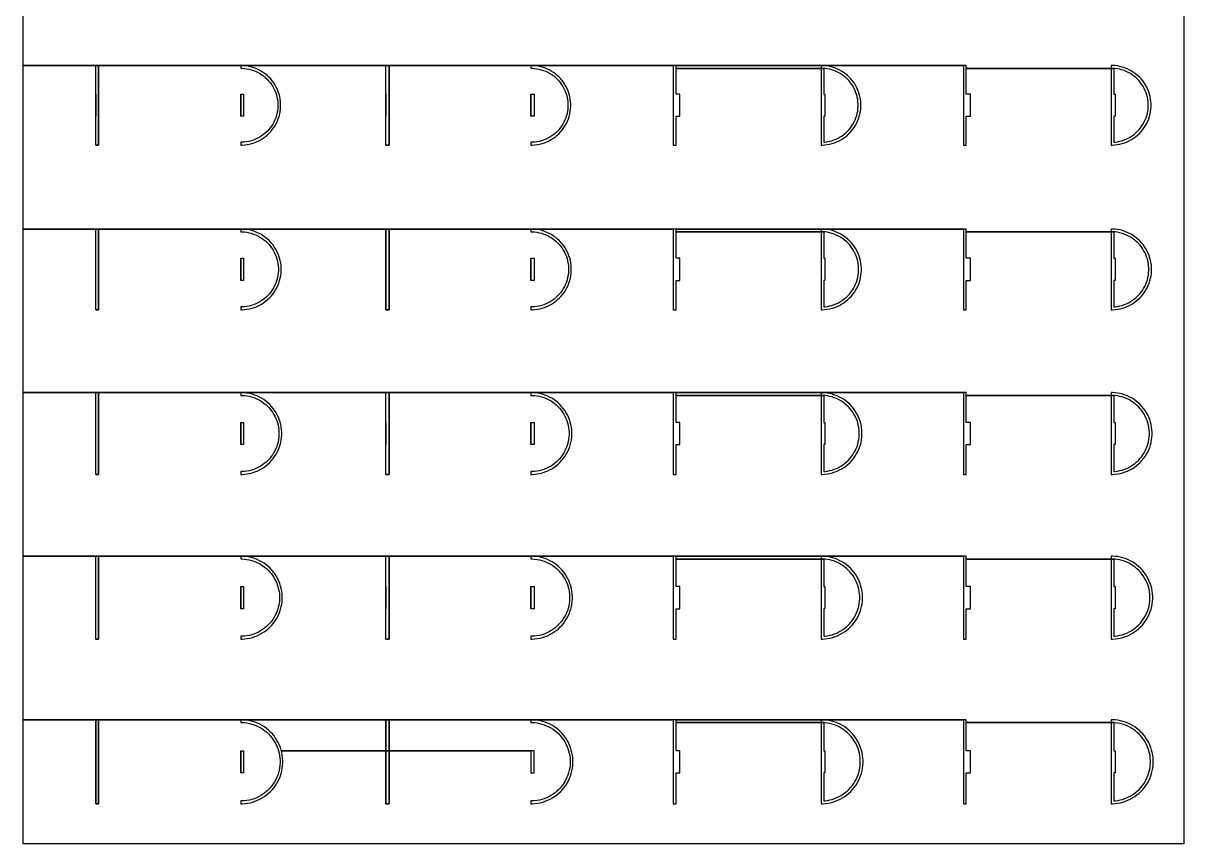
# Model space of a CAD drawing. Extents: x 0 to 210, y 0 to 297.
# Drawn here: x 0 to 210, y 0 to 148.5 of the extents above; entities that cross this region are included whole.
import ezdxf

# ---------------------------------------------------------------- set-up
doc = ezdxf.new("R2010")
doc.units = 0
doc.layers.add('L0D0_0', color=1, linetype='CONTINUOUS')

msp = doc.modelspace()

# ---------------------------------------------------------------- linework, layer by layer
at = {"layer": 'L0D0_0'}
for points in [[(210, 297), (210, 0), (0, 0), (0, 22.45), (39.375, 22.45), (39.375, 21.95), (39.598, 21.95), (40.043, 21.922), (40.486, 21.866), (40.925, 21.782), (41.357, 21.671), (41.781, 21.534), (42.196, 21.369), (42.6, 21.179), (42.991, 20.964), (43.368, 20.725), (43.729, 20.463), (44.073, 20.178), (44.398, 19.873), (44.703, 19.548), (44.988, 19.204), (45.25, 18.843), (45.489, 18.466), (45.704, 18.075), (45.894, 17.671), (46.059, 17.256), (46.196, 16.832), (46.307, 16.4), (46.391, 15.961), (46.447, 15.518), (46.475, 15.073), (46.475, 14.627), (46.447, 14.182), (46.391, 13.739), (46.307, 13.3), (46.196, 12.868), (46.059, 12.444), (45.894, 12.029), (45.704, 11.625), (45.489, 11.234), (45.25, 10.857), (44.988, 10.496), (44.703, 10.152), (44.398, 9.827), (44.073, 9.522), (43.729, 9.237), (43.368, 8.975), (42.991, 8.736), (42.6, 8.521), (42.196, 8.331), (41.781, 8.166), (41.357, 8.029), (40.925, 7.918), (40.486, 7.834), (40.043, 7.778), (39.598, 7.75), (39.375, 7.75), (39.375, 7.25), (39.614, 7.25), (40.091, 7.28), (40.564, 7.34), (41.034, 7.429), (41.496, 7.548), (41.951, 7.696), (42.395, 7.872), (42.827, 8.075), (43.246, 8.305), (43.649, 8.561), (44.035, 8.842), (44.403, 9.146), (44.752, 9.473), (45.079, 9.822), (45.383, 10.19), (45.664, 10.576), (45.92, 10.979), (46.15, 11.398), (46.353, 11.83), (46.529, 12.274), (46.677, 12.729), (46.796, 13.191), (46.885, 13.661), (46.945, 14.134), (46.975, 14.611), (46.975, 15.089), (46.945, 15.566), (46.885, 16.039), (46.796, 16.509), (46.708, 16.85), (91.875, 16.85), (91.875, 12.85), (92.475, 12.85), (92.475, 16.85), (46.708, 16.85), (46.677, 16.971), (46.529, 17.426), (46.353, 17.87), (46.15, 18.302), (45.92, 18.721), (45.664, 19.124), (45.383, 19.51), (45.079, 19.878), (44.752, 20.227), (44.403, 20.554), (44.035, 20.858), (43.649, 21.139), (43.246, 21.395), (42.827, 21.625), (42.395, 21.828), (41.951, 22.004), (41.496, 22.152), (41.034, 22.271), (40.564, 22.36), (40.091, 22.42), (39.614, 22.45), (91.875, 22.45), (91.875, 21.95), (92.098, 21.95), (92.543, 21.922), (92.986, 21.866), (93.425, 21.782), (93.857, 21.671), (94.281, 21.534), (94.696, 21.369), (95.1, 21.179), (95.491, 20.964), (95.868, 20.725), (96.229, 20.463), (96.573, 20.178), (96.898, 19.873), (97.203, 19.548), (97.488, 19.204), (97.75, 18.843), (97.989, 18.466), (98.204, 18.075), (98.394, 17.671), (98.559, 17.256), (98.696, 16.832), (98.807, 16.4), (98.891, 15.961), (98.947, 15.518), (98.975, 15.073), (98.975, 14.627), (98.947, 14.182), (98.891, 13.739), (98.807, 13.3), (98.696, 12.868), (98.559, 12.444), (98.394, 12.029), (98.204, 11.625), (97.989, 11.234), (97.75, 10.857), (97.488, 10.496), (97.203, 10.152), (96.898, 9.827), (96.573, 9.522), (96.229, 9.237), (95.868, 8.975), (95.491, 8.736), (95.1, 8.521), (94.696, 8.331), (94.281, 8.166), (93.857, 8.029), (93.425, 7.918), (92.986, 7.834), (92.543, 7.778), (92.098, 7.75), (91.875, 7.75), (91.875, 7.25), (92.114, 7.25), (92.591, 7.28), (93.064, 7.34), (93.534, 7.429), (93.996, 7.548), (94.451, 7.696), (94.895, 7.872), (95.327, 8.075), (95.746, 8.305), (96.149, 8.561), (96.535, 8.842), (96.903, 9.146), (97.252, 9.473), (97.579, 9.822), (97.883, 10.19), (98.164, 10.576), (98.42, 10.979), (98.65, 11.398), (98.853, 11.83), (99.029, 12.274), (99.177, 12.729), (99.296, 13.191), (99.385, 13.661), (99.445, 14.134), (99.475, 14.611), (99.475, 15.089), (99.445, 15.566), (99.385, 16.039), (99.296, 16.509), (99.177, 16.971), (99.029, 17.426), (98.853, 17.87), (98.65, 18.302), (98.42, 18.721), (98.164, 19.124), (97.883, 19.51), (97.579, 19.878), (97.252, 20.227), (96.903, 20.554), (96.535, 20.858), (96.149, 21.139), (95.746, 21.395), (95.327, 21.625), (94.895, 21.828), (94.451, 22.004), (93.996, 22.152), (93.534, 22.271), (93.064, 22.36), (92.591, 22.42), (92.114, 22.45), (117.62, 22.45), (117.62, 7.25), (118.12, 7.25), (118.12, 12.85), (118.82, 12.85), (118.82, 16.85), (118.12, 16.85), (118.12, 21.932), (144.87, 21.932), (144.87, 16.85), (145.07, 16.85), (145.07, 12.85), (144.87, 12.85), (144.87, 7.768), (145.091, 7.783), (145.532, 7.842), (145.967, 7.928), (146.396, 8.042), (146.818, 8.182), (147.23, 8.348), (147.63, 8.539), (148.018, 8.755), (148.392, 8.995), (148.75, 9.257), (149.09, 9.542), (149.413, 9.847), (149.716, 10.172), (149.997, 10.515), (150.257, 10.875), (150.494, 11.251), (150.707, 11.64), (150.895, 12.042), (151.058, 12.456), (151.194, 12.878), (151.304, 13.308), (151.387, 13.744), (151.442, 14.185), (151.47, 14.628), (151.47, 15.072), (151.442, 15.515), (151.387, 15.956), (151.304, 16.392), (151.194, 16.822), (151.058, 17.244), (150.895, 17.658), (150.707, 18.06), (150.494, 18.449), (150.257, 18.825), (149.997, 19.185), (149.716, 19.528), (149.413, 19.853), (149.09, 20.158), (148.75, 20.443), (148.392, 20.705), (148.018, 20.945), (147.63, 21.161), (147.23, 21.352), (146.818, 21.518), (146.396, 21.658), (145.967, 21.772), (145.532, 21.858), (145.091, 21.917), (144.87, 21.932), (118.12, 21.932), (118.12, 22.45), (170.12, 22.45), (170.12, 7.25), (170.62, 7.25), (170.62, 12.85), (171.42, 12.85), (171.42, 16.85), (170.62, 16.85), (170.62, 21.932), (197.37, 21.932), (197.37, 16.85), (197.57, 16.85), (197.57, 12.85), (197.37, 12.85), (197.37, 7.768), (197.591, 7.783), (198.032, 7.842), (198.467, 7.928), (198.896, 8.042), (199.318, 8.182), (199.73, 8.348), (200.13, 8.539), (200.518, 8.755), (200.892, 8.995), (201.25, 9.257), (201.59, 9.542), (201.913, 9.847), (202.216, 10.172), (202.497, 10.515), (202.757, 10.875), (202.994, 11.251), (203.207, 11.64), (203.395, 12.042), (203.558, 12.456), (203.694, 12.878), (203.804, 13.308), (203.887, 13.744), (203.942, 14.185), (203.97, 14.628), (203.97, 15.072), (203.942, 15.515), (203.887, 15.956), (203.804, 16.392), (203.694, 16.822), (203.558, 17.244), (203.395, 17.658), (203.207, 18.06), (202.994, 18.449), (202.757, 18.825), (202.497, 19.185), (202.216, 19.528), (201.913, 19.853), (201.59, 20.158), (201.25, 20.443), (200.892, 20.705), (200.518, 20.945), (200.13, 21.161), (199.73, 21.352), (199.318, 21.518), (198.896, 21.658), (198.467, 21.772), (198.032, 21.858), (197.591, 21.917), (197.37, 21.932), (170.62, 21.932), (170.62, 22.45), (0, 22.45), (0, 52.05), (39.375, 52.05), (39.375, 51.55), (39.595, 51.55), (40.034, 51.522), (40.471, 51.467), (40.903, 51.385), (41.329, 51.275), (41.747, 51.139), (42.156, 50.977), (42.555, 50.79), (42.94, 50.578), (43.312, 50.342), (43.667, 50.084), (44.006, 49.803), (44.327, 49.502), (44.628, 49.181), (44.909, 48.842), (45.167, 48.487), (45.403, 48.115), (45.615, 47.73), (45.802, 47.331), (45.964, 46.922), (46.1, 46.504), (46.21, 46.078), (46.292, 45.646), (46.347, 45.209), (46.375, 44.77), (46.375, 44.33), (46.347, 43.891), (46.292, 43.454), (46.21, 43.022), (46.1, 42.596), (45.964, 42.178), (45.802, 41.769), (45.615, 41.37), (45.403, 40.985), (45.167, 40.613), (44.909, 40.258), (44.628, 39.919), (44.327, 39.598), (44.006, 39.297), (43.667, 39.016), (43.312, 38.758), (42.94, 38.522), (42.555, 38.31), (42.156, 38.123), (41.747, 37.961), (41.329, 37.825), (40.903, 37.715), (40.471, 37.633), (40.034, 37.578), (39.595, 37.55), (39.375, 37.55), (39.375, 37.05), (39.611, 37.05), (40.081, 37.08), (40.549, 37.139), (41.012, 37.227), (41.468, 37.344), (41.917, 37.49), (42.355, 37.663), (42.782, 37.864), (43.195, 38.091), (43.593, 38.344), (43.974, 38.621), (44.337, 38.921), (44.681, 39.244), (45.004, 39.588), (45.304, 39.951), (45.581, 40.332), (45.834, 40.73), (46.061, 41.143), (46.262, 41.57), (46.435, 42.008), (46.581, 42.457), (46.698, 42.913), (46.786, 43.376), (46.845, 43.844), (46.875, 44.314), (46.875, 44.786), (46.845, 45.256), (46.786, 45.724), (46.698, 46.187), (46.581, 46.643), (46.435, 47.092), (46.262, 47.53), (46.061, 47.957), (45.834, 48.37), (45.581, 48.768), (45.304, 49.149), (45.004, 49.512), (44.681, 49.856), (44.337, 50.179), (43.974, 50.479), (43.593, 50.756), (43.195, 51.009), (42.782, 51.236), (42.355, 51.437), (41.917, 51.61), (41.468, 51.756), (41.012, 51.873), (40.549, 51.961), (40.081, 52.02), (39.611, 52.05), (91.875, 52.05), (91.875, 51.55), (92.095, 51.55), (92.534, 51.522), (92.971, 51.467), (93.403, 51.385), (93.829, 51.275), (94.247, 51.139), (94.656, 50.977), (95.055, 50.79), (95.44, 50.578), (95.812, 50.342), (96.167, 50.084), (96.506, 49.803), (96.827, 49.502), (97.128, 49.181), (97.409, 48.842), (97.667, 48.487), (97.903, 48.115), (98.115, 47.73), (98.302, 47.331), (98.464, 46.922), (98.6, 46.504), (98.71, 46.078), (98.792, 45.646), (98.847, 45.209), (98.875, 44.77), (98.875, 44.33), (98.847, 43.891), (98.792, 43.454), (98.71, 43.022), (98.6, 42.596), (98.464, 42.178), (98.302, 41.769), (98.115, 41.37), (97.903, 40.985), (97.667, 40.613), (97.409, 40.258), (97.128, 39.919), (96.827, 39.598), (96.506, 39.297), (96.167, 39.016), (95.812, 38.758), (95.44, 38.522), (95.055, 38.31), (94.656, 38.123), (94.247, 37.961), (93.829, 37.825), (93.403, 37.715), (92.971, 37.633), (92.534, 37.578), (92.095, 37.55), (91.875, 37.55), (91.875, 37.05), (92.111, 37.05), (92.581, 37.08), (93.049, 37.139), (93.512, 37.227), (93.968, 37.344), (94.417, 37.49), (94.855, 37.663), (95.282, 37.864), (95.695, 38.091), (96.093, 38.344), (96.474, 38.621), (96.837, 38.921), (97.181, 39.244), (97.504, 39.588), (97.804, 39.951), (98.081, 40.332), (98.334, 40.73), (98.561, 41.143), (98.762, 41.57), (98.935, 42.008), (99.081, 42.457), (99.198, 42.913), (99.286, 43.376), (99.345, 43.844), (99.375, 44.314), (99.375, 44.786), (99.345, 45.256), (99.286, 45.724), (99.198, 46.187), (99.081, 46.643), (98.935, 47.092), (98.762, 47.53), (98.561, 47.957), (98.334, 48.37), (98.081, 48.768), (97.804, 49.149), (97.504, 49.512), (97.181, 49.856), (96.837, 50.179), (96.474, 50.479), (96.093, 50.756), (95.695, 51.009), (95.282, 51.236), (94.855, 51.437), (94.417, 51.61), (93.968, 51.756), (93.512, 51.873), (93.049, 51.961), (92.581, 52.02), (92.111, 52.05), (117.62, 52.05), (117.62, 37.05), (118.12, 37.05), (118.12, 42.55), (118.82, 42.55), (118.82, 46.55), (118.12, 46.55), (118.12, 51.532), (144.87, 51.532), (144.87, 46.55), (145.07, 46.55), (145.07, 42.55), (144.87, 42.55), (144.87, 37.568), (145.088, 37.584), (145.522, 37.642), (145.951, 37.727), (146.374, 37.839), (146.789, 37.977), (147.194, 38.141), (147.589, 38.33), (147.971, 38.543), (148.339, 38.78), (148.691, 39.039), (149.027, 39.319), (149.344, 39.62), (149.643, 39.94), (149.92, 40.279), (150.176, 40.633), (150.409, 41.003), (150.619, 41.387), (150.804, 41.784), (150.964, 42.191), (151.098, 42.607), (151.207, 43.031), (151.288, 43.461), (151.343, 43.895), (151.37, 44.331), (151.37, 44.769), (151.343, 45.205), (151.288, 45.639), (151.207, 46.069), (151.098, 46.493), (150.964, 46.909), (150.804, 47.316), (150.619, 47.713), (150.409, 48.097), (150.176, 48.467), (149.92, 48.821), (149.643, 49.16), (149.344, 49.48), (149.027, 49.781), (148.691, 50.061), (148.339, 50.32), (147.971, 50.557), (147.589, 50.77), (147.194, 50.959), (146.789, 51.123), (146.374, 51.261), (145.951, 51.373), (145.522, 51.458), (145.088, 51.516), (144.87, 51.532), (118.12, 51.532), (118.12, 52.05), (170.12, 52.05), (170.12, 37.05), (170.62, 37.05), (170.62, 42.55), (171.42, 42.55), (171.42, 46.55), (170.62, 46.55), (170.62, 51.532), (197.37, 51.532), (197.37, 46.55), (197.57, 46.55), (197.57, 42.55), (197.37, 42.55), (197.37, 37.568), (197.588, 37.584), (198.022, 37.642), (198.451, 37.727), (198.874, 37.839), (199.289, 37.977), (199.694, 38.141), (200.089, 38.33), (200.471, 38.543), (200.839, 38.78), (201.191, 39.039), (201.527, 39.319), (201.844, 39.62), (202.143, 39.94), (202.42, 40.279), (202.676, 40.633), (202.909, 41.003), (203.119, 41.387), (203.304, 41.784), (203.464, 42.191), (203.598, 42.607), (203.707, 43.031), (203.788, 43.461), (203.843, 43.895), (203.87, 44.331), (203.87, 44.769), (203.843, 45.205), (203.788, 45.639), (203.707, 46.069), (203.598, 46.493), (203.464, 46.909), (203.304, 47.316), (203.119, 47.713), (202.909, 48.097), (202.676, 48.467), (202.42, 48.821), (202.143, 49.16), (201.844, 49.48), (201.527, 49.781), (201.191, 50.061), (200.839, 50.32), (200.471, 50.557), (200.089, 50.77), (199.694, 50.959), (199.289, 51.123), (198.874, 51.261), (198.451, 51.373), (198.022, 51.458), (197.588, 51.516), (197.37, 51.532), (170.62, 51.532), (170.62, 52.05), (0, 52.05), (0, 81.65), (39.375, 81.65), (39.375, 81.15), (39.592, 81.15), (40.025, 81.123), (40.455, 81.068), (40.881, 80.987), (41.301, 80.879), (41.713, 80.745), (42.117, 80.586), (42.509, 80.401), (42.889, 80.192), (43.255, 79.96), (43.606, 79.705), (43.94, 79.428), (44.256, 79.131), (44.553, 78.815), (44.83, 78.481), (45.085, 78.13), (45.317, 77.764), (45.526, 77.384), (45.711, 76.992), (45.87, 76.588), (46.004, 76.176), (46.112, 75.756), (46.193, 75.33), (46.248, 74.9), (46.275, 74.467), (46.275, 74.033), (46.248, 73.6), (46.193, 73.17), (46.112, 72.744), (46.004, 72.324), (45.87, 71.912), (45.711, 71.508), (45.526, 71.116), (45.317, 70.736), (45.085, 70.37), (44.83, 70.019), (44.553, 69.685), (44.256, 69.369), (43.94, 69.072), (43.606, 68.795), (43.255, 68.54), (42.889, 68.308), (42.509, 68.099), (42.117, 67.914), (41.713, 67.755), (41.301, 67.621), (40.881, 67.513), (40.455, 67.432), (40.025, 67.377), (39.592, 67.35), (39.375, 67.35), (39.375, 66.85), (39.608, 66.85), (40.072, 66.879), (40.533, 66.937), (40.99, 67.025), (41.441, 67.14), (41.883, 67.284), (42.315, 67.455), (42.736, 67.653), (43.144, 67.877), (43.536, 68.127), (43.913, 68.4), (44.271, 68.696), (44.61, 69.015), (44.929, 69.354), (45.225, 69.712), (45.498, 70.089), (45.748, 70.481), (45.972, 70.889), (46.17, 71.31), (46.341, 71.742), (46.485, 72.184), (46.6, 72.635), (46.688, 73.092), (46.746, 73.553), (46.775, 74.017), (46.775, 74.483), (46.746, 74.947), (46.688, 75.408), (46.6, 75.865), (46.485, 76.316), (46.341, 76.758), (46.17, 77.19), (45.972, 77.611), (45.748, 78.019), (45.498, 78.411), (45.225, 78.788), (44.929, 79.146), (44.61, 79.485), (44.271, 79.804), (43.913, 80.1), (43.536, 80.373), (43.144, 80.623), (42.736, 80.847), (42.315, 81.045), (41.883, 81.216), (41.441, 81.36), (40.99, 81.475), (40.533, 81.563), (40.072, 81.621), (39.608, 81.65), (91.875, 81.65), (91.875, 81.15), (92.092, 81.15), (92.525, 81.123), (92.955, 81.068), (93.381, 80.987), (93.801, 80.879), (94.213, 80.745), (94.617, 80.586), (95.009, 80.401), (95.389, 80.192), (95.755, 79.96), (96.106, 79.705), (96.44, 79.428), (96.756, 79.131), (97.053, 78.815), (97.33, 78.481), (97.585, 78.13), (97.817, 77.764), (98.026, 77.384), (98.211, 76.992), (98.37, 76.588), (98.504, 76.176), (98.612, 75.756), (98.693, 75.33), (98.748, 74.9), (98.775, 74.467), (98.775, 74.033), (98.748, 73.6), (98.693, 73.17), (98.612, 72.744), (98.504, 72.324), (98.37, 71.912), (98.211, 71.508), (98.026, 71.116), (97.817, 70.736), (97.585, 70.37), (97.33, 70.019), (97.053, 69.685), (96.756, 69.369), (96.44, 69.072), (96.106, 68.795), (95.755, 68.54), (95.389, 68.308), (95.009, 68.099), (94.617, 67.914), (94.213, 67.755), (93.801, 67.621), (93.381, 67.513), (92.955, 67.432), (92.525, 67.377), (92.092, 67.35), (91.875, 67.35), (91.875, 66.85), (92.108, 66.85), (92.572, 66.879), (93.033, 66.937), (93.49, 67.025), (93.941, 67.14), (94.383, 67.284), (94.815, 67.455), (95.236, 67.653), (95.644, 67.877), (96.036, 68.127), (96.413, 68.4), (96.771, 68.696), (97.11, 69.015), (97.429, 69.354), (97.725, 69.712), (97.998, 70.089), (98.248, 70.481), (98.472, 70.889), (98.67, 71.31), (98.841, 71.742), (98.985, 72.184), (99.1, 72.635), (99.188, 73.092), (99.246, 73.553), (99.275, 74.017), (99.275, 74.483), (99.246, 74.947), (99.188, 75.408), (99.1, 75.865), (98.985, 76.316), (98.841, 76.758), (98.67, 77.19), (98.472, 77.611), (98.248, 78.019), (97.998, 78.411), (97.725, 78.788), (97.429, 79.146), (97.11, 79.485), (96.771, 79.804), (96.413, 80.1), (96.036, 80.373), (95.644, 80.623), (95.236, 80.847), (94.815, 81.045), (94.383, 81.216), (93.941, 81.36), (93.49, 81.475), (93.033, 81.563), (92.572, 81.621), (92.108, 81.65), (117.62, 81.65), (117.62, 66.85), (118.12, 66.85), (118.12, 72.25), (118.82, 72.25), (118.82, 76.25), (118.12, 76.25), (118.12, 81.132), (144.87, 81.132), (144.87, 76.25), (145.07, 76.25), (145.07, 72.25), (144.87, 72.25), (144.87, 67.368), (145.085, 67.384), (145.512, 67.442), (145.934, 67.526), (146.351, 67.637), (146.76, 67.773), (147.159, 67.935), (147.547, 68.121), (147.924, 68.332), (148.286, 68.565), (148.633, 68.82), (148.963, 69.097), (149.276, 69.393), (149.569, 69.709), (149.843, 70.042), (150.094, 70.392), (150.324, 70.756), (150.53, 71.135), (150.713, 71.525), (150.87, 71.926), (151.003, 72.336), (151.109, 72.754), (151.189, 73.177), (151.243, 73.605), (151.27, 74.035), (151.27, 74.465), (151.243, 74.895), (151.189, 75.323), (151.109, 75.746), (151.003, 76.164), (150.87, 76.574), (150.713, 76.975), (150.53, 77.365), (150.324, 77.744), (150.094, 78.108), (149.843, 78.458), (149.569, 78.791), (149.276, 79.107), (148.963, 79.403), (148.633, 79.68), (148.286, 79.935), (147.924, 80.168), (147.547, 80.379), (147.159, 80.565), (146.76, 80.727), (146.351, 80.863), (145.934, 80.974), (145.512, 81.058), (145.085, 81.116), (144.87, 81.132), (118.12, 81.132), (118.12, 81.65), (170.12, 81.65), (170.12, 66.85), (170.62, 66.85), (170.62, 72.25), (171.42, 72.25), (171.42, 76.25), (170.62, 76.25), (170.62, 81.132), (197.37, 81.132), (197.37, 76.25), (197.57, 76.25), (197.57, 72.25), (197.37, 72.25), (197.37, 67.368), (197.585, 67.384), (198.012, 67.442), (198.434, 67.526), (198.851, 67.637), (199.26, 67.773), (199.659, 67.935), (200.047, 68.121), (200.424, 68.332), (200.786, 68.565), (201.133, 68.82), (201.463, 69.097), (201.776, 69.393), (202.069, 69.709), (202.343, 70.042), (202.594, 70.392), (202.824, 70.756), (203.03, 71.135), (203.213, 71.525), (203.37, 71.926), (203.503, 72.336), (203.609, 72.754), (203.689, 73.177), (203.743, 73.605), (203.77, 74.035), (203.77, 74.465), (203.743, 74.895), (203.689, 75.323), (203.609, 75.746), (203.503, 76.164), (203.37, 76.574), (203.213, 76.975), (203.03, 77.365), (202.824, 77.744), (202.594, 78.108), (202.343, 78.458), (202.069, 78.791), (201.776, 79.107), (201.463, 79.403), (201.133, 79.68), (200.786, 79.935), (200.424, 80.168), (200.047, 80.379), (199.659, 80.565), (199.26, 80.727), (198.851, 80.863), (198.434, 80.974), (198.012, 81.058), (197.585, 81.116), (197.37, 81.132), (170.62, 81.132), (170.62, 81.65), (0, 81.65), (0, 111.25), (39.375, 111.25), (39.375, 110.75), (39.589, 110.75), (40.015, 110.723), (40.439, 110.67), (40.859, 110.59), (41.273, 110.483), (41.68, 110.351), (42.077, 110.194), (42.464, 110.012), (42.838, 109.806), (43.199, 109.577), (43.545, 109.326), (43.874, 109.053), (44.186, 108.761), (44.478, 108.449), (44.751, 108.12), (45.002, 107.774), (45.231, 107.413), (45.437, 107.039), (45.619, 106.652), (45.776, 106.255), (45.908, 105.848), (46.015, 105.434), (46.095, 105.014), (46.148, 104.59), (46.175, 104.164), (46.175, 103.736), (46.148, 103.31), (46.095, 102.886), (46.015, 102.466), (45.908, 102.052), (45.776, 101.645), (45.619, 101.248), (45.437, 100.861), (45.231, 100.487), (45.002, 100.126), (44.751, 99.78), (44.478, 99.451), (44.186, 99.139), (43.874, 98.847), (43.545, 98.574), (43.199, 98.323), (42.838, 98.094), (42.464, 97.888), (42.077, 97.706), (41.68, 97.549), (41.273, 97.417), (40.859, 97.31), (40.439, 97.23), (40.015, 97.177), (39.589, 97.15), (39.375, 97.15), (39.375, 96.65), (39.604, 96.65), (40.062, 96.679), (40.518, 96.736), (40.968, 96.822), (41.413, 96.936), (41.849, 97.078), (42.276, 97.247), (42.691, 97.442), (43.093, 97.663), (43.48, 97.909), (43.851, 98.179), (44.205, 98.471), (44.539, 98.786), (44.854, 99.12), (45.146, 99.474), (45.416, 99.845), (45.662, 100.232), (45.883, 100.634), (46.078, 101.049), (46.247, 101.476), (46.389, 101.912), (46.503, 102.357), (46.589, 102.807), (46.646, 103.263), (46.675, 103.721), (46.675, 104.179), (46.646, 104.637), (46.589, 105.093), (46.503, 105.543), (46.389, 105.988), (46.247, 106.424), (46.078, 106.851), (45.883, 107.266), (45.662, 107.668), (45.416, 108.055), (45.146, 108.426), (44.854, 108.78), (44.539, 109.114), (44.205, 109.429), (43.851, 109.721), (43.48, 109.991), (43.093, 110.237), (42.691, 110.458), (42.276, 110.653), (41.849, 110.822), (41.413, 110.964), (40.968, 111.078), (40.518, 111.164), (40.062, 111.221), (39.604, 111.25), (91.875, 111.25), (91.875, 110.75), (92.089, 110.75), (92.515, 110.723), (92.939, 110.67), (93.359, 110.59), (93.773, 110.483), (94.18, 110.351), (94.577, 110.194), (94.964, 110.012), (95.338, 109.806), (95.699, 109.577), (96.045, 109.326), (96.374, 109.053), (96.686, 108.761), (96.978, 108.449), (97.251, 108.12), (97.502, 107.774), (97.731, 107.413), (97.937, 107.039), (98.119, 106.652), (98.276, 106.255), (98.408, 105.848), (98.515, 105.434), (98.595, 105.014), (98.648, 104.59), (98.675, 104.164), (98.675, 103.736), (98.648, 103.31), (98.595, 102.886), (98.515, 102.466), (98.408, 102.052), (98.276, 101.645), (98.119, 101.248), (97.937, 100.861), (97.731, 100.487), (97.502, 100.126), (97.251, 99.78), (96.978, 99.451), (96.686, 99.139), (96.374, 98.847), (96.045, 98.574), (95.699, 98.323), (95.338, 98.094), (94.964, 97.888), (94.577, 97.706), (94.18, 97.549), (93.773, 97.417), (93.359, 97.31), (92.939, 97.23), (92.515, 97.177), (92.089, 97.15), (91.875, 97.15), (91.875, 96.65), (92.104, 96.65), (92.562, 96.679), (93.018, 96.736), (93.468, 96.822), (93.913, 96.936), (94.349, 97.078), (94.776, 97.247), (95.191, 97.442), (95.593, 97.663), (95.98, 97.909), (96.351, 98.179), (96.705, 98.471), (97.039, 98.786), (97.354, 99.12), (97.646, 99.474), (97.916, 99.845), (98.162, 100.232), (98.383, 100.634), (98.578, 101.049), (98.747, 101.476), (98.889, 101.912), (99.003, 102.357), (99.089, 102.807), (99.146, 103.263), (99.175, 103.721), (99.175, 104.179), (99.146, 104.637), (99.089, 105.093), (99.003, 105.543), (98.889, 105.988), (98.747, 106.424), (98.578, 106.851), (98.383, 107.266), (98.162, 107.668), (97.916, 108.055), (97.646, 108.426), (97.354, 108.78), (97.039, 109.114), (96.705, 109.429), (96.351, 109.721), (95.98, 109.991), (95.593, 110.237), (95.191, 110.458), (94.776, 110.653), (94.349, 110.822), (93.913, 110.964), (93.468, 111.078), (93.018, 111.164), (92.562, 111.221), (92.104, 111.25), (117.62, 111.25), (117.62, 96.65), (118.12, 96.65), (118.12, 101.95), (118.82, 101.95), (118.82, 105.95), (118.12, 105.95), (118.12, 110.732), (144.87, 110.732), (144.87, 105.95), (145.07, 105.95), (145.07, 101.95), (144.87, 101.95), (144.87, 97.168), (145.082, 97.184), (145.502, 97.242), (145.918, 97.325), (146.328, 97.435), (146.73, 97.569), (147.124, 97.729), (147.506, 97.913), (147.876, 98.12), (148.233, 98.35), (148.575, 98.602), (148.9, 98.874), (149.208, 99.166), (149.496, 99.477), (149.765, 99.806), (150.013, 100.15), (150.239, 100.509), (150.442, 100.882), (150.622, 101.266), (150.777, 101.661), (150.907, 102.065), (151.012, 102.476), (151.091, 102.893), (151.144, 103.314), (151.17, 103.738), (151.17, 104.162), (151.144, 104.586), (151.091, 105.007), (151.012, 105.424), (150.907, 105.835), (150.777, 106.239), (150.622, 106.634), (150.442, 107.018), (150.239, 107.391), (150.013, 107.75), (149.765, 108.094), (149.496, 108.423), (149.208, 108.734), (148.9, 109.026), (148.575, 109.298), (148.233, 109.55), (147.876, 109.78), (147.506, 109.987), (147.124, 110.171), (146.73, 110.331), (146.328, 110.465), (145.918, 110.575), (145.502, 110.658), (145.082, 110.716), (144.87, 110.732), (118.12, 110.732), (118.12, 111.25), (170.12, 111.25), (170.12, 96.65), (170.62, 96.65), (170.62, 101.95), (171.42, 101.95), (171.42, 105.95), (170.62, 105.95), (170.62, 110.732), (197.37, 110.732), (197.37, 105.95), (197.57, 105.95), (197.57, 101.95), (197.37, 101.95), (197.37, 97.168), (197.582, 97.184), (198.002, 97.242), (198.418, 97.325), (198.828, 97.435), (199.23, 97.569), (199.624, 97.729), (200.006, 97.913), (200.376, 98.12), (200.733, 98.35), (201.075, 98.602), (201.4, 98.874), (201.708, 99.166), (201.996, 99.477), (202.265, 99.806), (202.513, 100.15), (202.739, 100.509), (202.942, 100.882), (203.122, 101.266), (203.277, 101.661), (203.407, 102.065), (203.512, 102.476), (203.591, 102.893), (203.644, 103.314), (203.67, 103.738), (203.67, 104.162), (203.644, 104.586), (203.591, 105.007), (203.512, 105.424), (203.407, 105.835), (203.277, 106.239), (203.122, 106.634), (202.942, 107.018), (202.739, 107.391), (202.513, 107.75), (202.265, 108.094), (201.996, 108.423), (201.708, 108.734), (201.4, 109.026), (201.075, 109.298), (200.733, 109.55), (200.376, 109.78), (200.006, 109.987), (199.624, 110.171), (199.23, 110.331), (198.828, 110.465), (198.418, 110.575), (198.002, 110.658), (197.582, 110.716), (197.37, 110.732), (170.62, 110.732), (170.62, 111.25), (0, 111.25), (0, 140.85), (39.375, 140.85), (39.375, 140.35), (39.586, 140.35), (40.006, 140.324), (40.424, 140.271), (40.837, 140.192), (41.245, 140.087), (41.646, 139.957), (42.037, 139.802), (42.418, 139.623), (42.787, 139.42), (43.143, 139.194), (43.484, 138.947), (43.808, 138.678), (44.115, 138.39), (44.403, 138.083), (44.672, 137.759), (44.919, 137.418), (45.145, 137.062), (45.348, 136.693), (45.527, 136.312), (45.682, 135.921), (45.812, 135.52), (45.917, 135.112), (45.996, 134.699), (46.049, 134.281), (46.075, 133.861), (46.075, 133.439), (46.049, 133.019), (45.996, 132.601), (45.917, 132.188), (45.812, 131.78), (45.682, 131.379), (45.527, 130.988), (45.348, 130.607), (45.145, 130.238), (44.919, 129.882), (44.672, 129.541), (44.403, 129.217), (44.115, 128.91), (43.808, 128.622), (43.484, 128.353), (43.143, 128.106), (42.787, 127.88), (42.418, 127.677), (42.037, 127.498), (41.646, 127.343), (41.245, 127.213), (40.837, 127.108), (40.424, 127.029), (40.006, 126.976), (39.586, 126.95), (39.375, 126.95), (39.375, 126.45), (39.601, 126.45), (40.053, 126.478), (40.502, 126.535), (40.946, 126.62), (41.385, 126.732), (41.815, 126.872), (42.236, 127.039), (42.645, 127.232), (43.042, 127.45), (43.424, 127.692), (43.79, 127.958), (44.139, 128.247), (44.469, 128.556), (44.778, 128.886), (45.067, 129.235), (45.333, 129.601), (45.575, 129.983), (45.793, 130.38), (45.986, 130.789), (46.153, 131.21), (46.293, 131.64), (46.405, 132.079), (46.49, 132.523), (46.547, 132.972), (46.575, 133.424), (46.575, 133.876), (46.547, 134.328), (46.49, 134.777), (46.405, 135.221), (46.293, 135.66), (46.153, 136.09), (45.986, 136.511), (45.793, 136.92), (45.575, 137.317), (45.333, 137.699), (45.067, 138.065), (44.778, 138.414), (44.469, 138.744), (44.139, 139.053), (43.79, 139.342), (43.424, 139.608), (43.042, 139.85), (42.645, 140.068), (42.236, 140.261), (41.815, 140.428), (41.385, 140.568), (40.946, 140.68), (40.502, 140.765), (40.053, 140.822), (39.601, 140.85), (91.875, 140.85), (91.875, 140.35), (92.086, 140.35), (92.506, 140.324), (92.924, 140.271), (93.337, 140.192), (93.745, 140.087), (94.146, 139.957), (94.537, 139.802), (94.918, 139.623), (95.287, 139.42), (95.643, 139.194), (95.984, 138.947), (96.308, 138.678), (96.615, 138.39), (96.903, 138.083), (97.172, 137.759), (97.419, 137.418), (97.645, 137.062), (97.848, 136.693), (98.027, 136.312), (98.182, 135.921), (98.312, 135.52), (98.417, 135.112), (98.496, 134.699), (98.549, 134.281), (98.575, 133.861), (98.575, 133.439), (98.549, 133.019), (98.496, 132.601), (98.417, 132.188), (98.312, 131.78), (98.182, 131.379), (98.027, 130.988), (97.848, 130.607), (97.645, 130.238), (97.419, 129.882), (97.172, 129.541), (96.903, 129.217), (96.615, 128.91), (96.308, 128.622), (95.984, 128.353), (95.643, 128.106), (95.287, 127.88), (94.918, 127.677), (94.537, 127.498), (94.146, 127.343), (93.745, 127.213), (93.337, 127.108), (92.924, 127.029), (92.506, 126.976), (92.086, 126.95), (91.875, 126.95), (91.875, 126.45), (92.101, 126.45), (92.553, 126.478), (93.002, 126.535), (93.446, 126.62), (93.885, 126.732), (94.315, 126.872), (94.736, 127.039), (95.145, 127.232), (95.542, 127.45), (95.924, 127.692), (96.29, 127.958), (96.639, 128.247), (96.969, 128.556), (97.278, 128.886), (97.567, 129.235), (97.833, 129.601), (98.075, 129.983), (98.293, 130.38), (98.486, 130.789), (98.653, 131.21), (98.793, 131.64), (98.905, 132.079), (98.99, 132.523), (99.047, 132.972), (99.075, 133.424), (99.075, 133.876), (99.047, 134.328), (98.99, 134.777), (98.905, 135.221), (98.793, 135.66), (98.653, 136.09), (98.486, 136.511), (98.293, 136.92), (98.075, 137.317), (97.833, 137.699), (97.567, 138.065), (97.278, 138.414), (96.969, 138.744), (96.639, 139.053), (96.29, 139.342), (95.924, 139.608), (95.542, 139.85), (95.145, 140.068), (94.736, 140.261), (94.315, 140.428), (93.885, 140.568), (93.446, 140.68), (93.002, 140.765), (92.553, 140.822), (92.101, 140.85), (117.62, 140.85), (117.62, 126.45), (118.12, 126.45), (118.12, 131.65), (118.82, 131.65), (118.82, 135.65), (118.12, 135.65), (118.12, 140.331), (144.87, 140.331), (144.87, 135.65), (145.07, 135.65), (145.07, 131.65), (144.87, 131.65), (144.87, 126.969), (145.078, 126.984), (145.492, 127.041), (145.902, 127.124), (146.305, 127.232), (146.701, 127.365), (147.088, 127.523), (147.465, 127.704), (147.829, 127.908), (148.18, 128.135), (148.516, 128.383), (148.836, 128.652), (149.139, 128.939), (149.423, 129.246), (149.688, 129.569), (149.932, 129.908), (150.154, 130.262), (150.354, 130.629), (150.53, 131.008), (150.683, 131.397), (150.811, 131.794), (150.914, 132.199), (150.992, 132.61), (151.044, 133.024), (151.07, 133.441), (151.07, 133.859), (151.044, 134.276), (150.992, 134.69), (150.914, 135.101), (150.811, 135.506), (150.683, 135.903), (150.53, 136.292), (150.354, 136.671), (150.154, 137.038), (149.932, 137.392), (149.688, 137.731), (149.423, 138.054), (149.139, 138.361), (148.836, 138.648), (148.516, 138.917), (148.18, 139.165), (147.829, 139.392), (147.465, 139.596), (147.088, 139.777), (146.701, 139.935), (146.305, 140.068), (145.902, 140.176), (145.492, 140.259), (145.078, 140.316), (144.87, 140.331), (118.12, 140.331), (118.12, 140.85), (170.12, 140.85), (170.12, 126.45), (170.62, 126.45), (170.62, 131.65), (171.42, 131.65), (171.42, 135.65), (170.62, 135.65), (170.62, 140.331), (197.37, 140.331), (197.37, 135.65), (197.57, 135.65), (197.57, 131.65), (197.37, 131.65), (197.37, 126.969), (197.578, 126.984), (197.992, 127.041), (198.402, 127.124), (198.805, 127.232), (199.201, 127.365), (199.588, 127.523), (199.965, 127.704), (200.329, 127.908), (200.68, 128.135), (201.016, 128.383), (201.336, 128.652), (201.639, 128.939), (201.923, 129.246), (202.188, 129.569), (202.432, 129.908), (202.654, 130.262), (202.854, 130.629), (203.03, 131.008), (203.183, 131.397), (203.311, 131.794), (203.414, 132.199), (203.492, 132.61), (203.544, 133.024), (203.57, 133.441), (203.57, 133.859), (203.544, 134.276), (203.492, 134.69), (203.414, 135.101), (203.311, 135.506), (203.183, 135.903), (203.03, 136.292), (202.854, 136.671), (202.654, 137.038), (202.432, 137.392), (202.188, 137.731), (201.923, 138.054), (201.639, 138.361), (201.336, 138.648), (201.016, 138.917), (200.68, 139.165), (200.329, 139.392), (199.965, 139.596), (199.588, 139.777), (199.201, 139.935), (198.805, 140.068), (198.402, 140.176), (197.992, 140.259), (197.578, 140.316), (197.37, 140.331), (170.62, 140.331), (170.62, 140.85), (0, 140.85), (0, 170.45)], [(13.125, 126.45), (13.625, 126.45), (13.625, 140.85), (13.625, 126.45), (13.125, 126.45), (13.125, 140.85), (13.625, 140.85), (13.125, 140.85)], [(65.625, 126.45), (66.225, 126.45), (66.225, 140.85), (66.225, 126.45), (65.625, 126.45), (65.625, 140.85), (66.225, 140.85), (65.625, 140.85)], [(144.37, 140.85), (144.37, 126.45), (144.596, 126.45), (145.048, 126.478), (145.497, 126.535), (145.941, 126.62), (146.38, 126.732), (146.81, 126.872), (147.231, 127.039), (147.64, 127.232), (148.037, 127.45), (148.419, 127.692), (148.785, 127.958), (149.134, 128.247), (149.464, 128.556), (149.773, 128.886), (150.062, 129.235), (150.328, 129.601), (150.57, 129.983), (150.788, 130.38), (150.981, 130.789), (151.148, 131.21), (151.288, 131.64), (151.4, 132.079), (151.485, 132.523), (151.542, 132.972), (151.57, 133.424), (151.57, 133.876), (151.542, 134.328), (151.485, 134.777), (151.4, 135.221), (151.288, 135.66), (151.148, 136.09), (150.981, 136.511), (150.788, 136.92), (150.57, 137.317), (150.328, 137.699), (150.062, 138.065), (149.773, 138.414), (149.464, 138.744), (149.134, 139.053), (148.785, 139.342), (148.419, 139.608), (148.037, 139.85), (147.64, 140.068), (147.231, 140.261), (146.81, 140.428), (146.38, 140.568), (145.941, 140.68), (145.497, 140.765), (145.048, 140.822), (144.596, 140.85), (144.37, 140.85), (144.37, 126.467)], [(196.87, 140.85), (196.87, 126.45), (197.096, 126.45), (197.548, 126.478), (197.997, 126.535), (198.441, 126.62), (198.88, 126.732), (199.31, 126.872), (199.731, 127.039), (200.14, 127.232), (200.537, 127.45), (200.919, 127.692), (201.285, 127.958), (201.634, 128.247), (201.964, 128.556), (202.273, 128.886), (202.562, 129.235), (202.828, 129.601), (203.07, 129.983), (203.288, 130.38), (203.481, 130.789), (203.648, 131.21), (203.788, 131.64), (203.9, 132.079), (203.985, 132.523), (204.042, 132.972), (204.07, 133.424), (204.07, 133.876), (204.042, 134.328), (203.985, 134.777), (203.9, 135.221), (203.788, 135.66), (203.648, 136.09), (203.481, 136.511), (203.288, 136.92), (203.07, 137.317), (202.828, 137.699), (202.562, 138.065), (202.273, 138.414), (201.964, 138.744), (201.634, 139.053), (201.285, 139.342), (200.919, 139.608), (200.537, 139.85), (200.14, 140.068), (199.731, 140.261), (199.31, 140.428), (198.88, 140.568), (198.441, 140.68), (197.997, 140.765), (197.548, 140.822), (197.096, 140.85), (196.87, 140.85), (196.87, 126.467)], [(13.125, 135.65), (13.125, 131.65)], [(13.625, 135.65), (13.625, 131.65)], [(39.375, 135.65), (39.875, 135.65), (39.875, 131.65), (39.375, 131.65), (39.375, 135.65), (39.375, 131.65)], [(65.625, 135.65), (65.625, 131.65)], [(66.225, 135.65), (66.225, 131.65)], [(91.875, 135.65), (92.475, 135.65), (92.475, 131.65), (91.875, 131.65), (91.875, 135.65), (91.875, 131.65)], [(144.37, 135.65), (144.37, 131.65)], [(196.87, 135.65), (196.87, 131.65)], [(13.125, 96.65), (13.625, 96.65), (13.625, 111.25), (13.625, 96.65), (13.125, 96.65), (13.125, 111.25), (13.625, 111.25), (13.125, 111.25)], [(65.625, 96.65), (66.225, 96.65), (65.625, 96.65), (65.625, 111.25), (65.625, 96.65), (65.625, 111.25), (66.225, 111.25), (66.225, 96.65), (66.225, 111.25), (65.625, 111.25)], [(144.37, 111.25), (144.37, 96.65), (144.599, 96.65), (145.057, 96.679), (145.513, 96.736), (145.963, 96.822), (146.408, 96.936), (146.844, 97.078), (147.271, 97.247), (147.686, 97.442), (148.088, 97.663), (148.475, 97.909), (148.846, 98.179), (149.2, 98.471), (149.534, 98.786), (149.849, 99.12), (150.141, 99.474), (150.411, 99.845), (150.657, 100.232), (150.878, 100.634), (151.073, 101.049), (151.242, 101.476), (151.384, 101.912), (151.498, 102.357), (151.584, 102.807), (151.641, 103.263), (151.67, 103.721), (151.67, 104.179), (151.641, 104.637), (151.584, 105.093), (151.498, 105.543), (151.384, 105.988), (151.242, 106.424), (151.073, 106.851), (150.878, 107.266), (150.657, 107.668), (150.411, 108.055), (150.141, 108.426), (149.849, 108.78), (149.534, 109.114), (149.2, 109.429), (148.846, 109.721), (148.475, 109.991), (148.088, 110.237), (147.686, 110.458), (147.271, 110.653), (146.844, 110.822), (146.408, 110.964), (145.963, 111.078), (145.513, 111.164), (145.057, 111.221), (144.599, 111.25), (144.37, 111.25), (144.37, 96.667)], [(196.87, 111.25), (196.87, 96.65), (197.099, 96.65), (197.557, 96.679), (198.013, 96.736), (198.463, 96.822), (198.908, 96.936), (199.344, 97.078), (199.771, 97.247), (200.186, 97.442), (200.588, 97.663), (200.975, 97.909), (201.346, 98.179), (201.7, 98.471), (202.034, 98.786), (202.349, 99.12), (202.641, 99.474), (202.911, 99.845), (203.157, 100.232), (203.378, 100.634), (203.573, 101.049), (203.742, 101.476), (203.884, 101.912), (203.998, 102.357), (204.084, 102.807), (204.141, 103.263), (204.17, 103.721), (204.17, 104.179), (204.141, 104.637), (204.084, 105.093), (203.998, 105.543), (203.884, 105.988), (203.742, 106.424), (203.573, 106.851), (203.378, 107.266), (203.157, 107.668), (202.911, 108.055), (202.641, 108.426), (202.349, 108.78), (202.034, 109.114), (201.7, 109.429), (201.346, 109.721), (200.975, 109.991), (200.588, 110.237), (200.186, 110.458), (199.771, 110.653), (199.344, 110.822), (198.908, 110.964), (198.463, 111.078), (198.013, 111.164), (197.557, 111.221), (197.099, 111.25), (196.87, 111.25), (196.87, 96.667)], [(13.125, 101.95), (13.125, 105.95)], [(13.625, 101.95), (13.625, 105.95)], [(39.375, 105.95), (39.875, 105.95), (39.875, 101.95), (39.375, 101.95), (39.375, 105.95), (39.375, 101.95)], [(65.625, 105.95), (65.625, 101.95)], [(66.225, 105.95), (66.225, 101.95)], [(91.875, 105.95), (92.475, 105.95), (92.475, 101.95), (91.875, 101.95), (91.875, 105.95), (91.875, 101.95)], [(144.37, 105.95), (144.37, 101.95)], [(196.87, 105.95), (196.87, 101.95)], [(13.125, 66.85), (13.625, 66.85), (13.625, 81.65), (13.625, 66.85), (13.125, 66.85), (13.125, 81.65), (13.625, 81.65), (13.125, 81.65)], [(65.625, 66.85), (66.225, 66.85), (66.225, 81.65), (66.225, 66.85), (65.625, 66.85), (65.625, 81.65), (66.225, 81.65), (65.625, 81.65)], [(144.37, 81.65), (144.37, 66.85), (144.603, 66.85), (145.067, 66.879), (145.528, 66.937), (145.985, 67.025), (146.436, 67.14), (146.878, 67.284), (147.31, 67.455), (147.731, 67.653), (148.139, 67.877), (148.531, 68.127), (148.908, 68.4), (149.266, 68.696), (149.605, 69.015), (149.924, 69.354), (150.22, 69.712), (150.493, 70.089), (150.743, 70.481), (150.967, 70.889), (151.165, 71.31), (151.336, 71.742), (151.48, 72.184), (151.595, 72.635), (151.683, 73.092), (151.741, 73.553), (151.77, 74.017), (151.77, 74.483), (151.741, 74.947), (151.683, 75.408), (151.595, 75.865), (151.48, 76.316), (151.336, 76.758), (151.165, 77.19), (150.967, 77.611), (150.743, 78.019), (150.493, 78.411), (150.22, 78.788), (149.924, 79.146), (149.605, 79.485), (149.266, 79.804), (148.908, 80.1), (148.531, 80.373), (148.139, 80.623), (147.731, 80.847), (147.31, 81.045), (146.878, 81.216), (146.436, 81.36), (145.985, 81.475), (145.528, 81.563), (145.067, 81.621), (144.603, 81.65), (144.37, 81.65), (144.37, 66.867)], [(196.87, 81.65), (196.87, 66.85), (197.103, 66.85), (197.567, 66.879), (198.028, 66.937), (198.485, 67.025), (198.936, 67.14), (199.378, 67.284), (199.81, 67.455), (200.231, 67.653), (200.639, 67.877), (201.031, 68.127), (201.408, 68.4), (201.766, 68.696), (202.105, 69.015), (202.424, 69.354), (202.72, 69.712), (202.993, 70.089), (203.243, 70.481), (203.467, 70.889), (203.665, 71.31), (203.836, 71.742), (203.98, 72.184), (204.095, 72.635), (204.183, 73.092), (204.241, 73.553), (204.27, 74.017), (204.27, 74.483), (204.241, 74.947), (204.183, 75.408), (204.095, 75.865), (203.98, 76.316), (203.836, 76.758), (203.665, 77.19), (203.467, 77.611), (203.243, 78.019), (202.993, 78.411), (202.72, 78.788), (202.424, 79.146), (202.105, 79.485), (201.766, 79.804), (201.408, 80.1), (201.031, 80.373), (200.639, 80.623), (200.231, 80.847), (199.81, 81.045), (199.378, 81.216), (198.936, 81.36), (198.485, 81.475), (198.028, 81.563), (197.567, 81.621), (197.103, 81.65), (196.87, 81.65), (196.87, 66.867)], [(13.125, 72.25), (13.125, 76.25)], [(13.625, 72.25), (13.625, 76.25)], [(39.375, 76.25), (39.875, 76.25), (39.875, 72.25), (39.375, 72.25), (39.375, 76.25), (39.375, 72.25)], [(65.625, 76.25), (65.625, 72.25)], [(66.225, 76.25), (66.225, 72.25)], [(91.875, 76.25), (92.475, 76.25), (92.475, 72.25), (91.875, 72.25), (91.875, 76.25), (91.875, 72.25)], [(144.37, 76.25), (144.37, 72.25)], [(196.87, 76.25), (196.87, 72.25)], [(13.125, 37.05), (13.625, 37.05), (13.625, 52.05), (13.625, 37.05), (13.125, 37.05), (13.125, 52.05), (13.625, 52.05), (13.125, 52.05)], [(65.625, 37.05), (66.225, 37.05), (66.225, 52.05), (66.225, 37.05), (65.625, 37.05), (65.625, 52.05), (66.225, 52.05), (65.625, 52.05)], [(144.37, 52.05), (144.37, 37.05), (144.606, 37.05), (145.076, 37.08), (145.544, 37.139), (146.007, 37.227), (146.463, 37.344), (146.912, 37.49), (147.35, 37.663), (147.777, 37.864), (148.19, 38.091), (148.588, 38.344), (148.969, 38.621), (149.332, 38.921), (149.676, 39.244), (149.999, 39.588), (150.299, 39.951), (150.576, 40.332), (150.829, 40.73), (151.056, 41.143), (151.257, 41.57), (151.43, 42.008), (151.576, 42.457), (151.693, 42.913), (151.781, 43.376), (151.84, 43.844), (151.87, 44.314), (151.87, 44.786), (151.84, 45.256), (151.781, 45.724), (151.693, 46.187), (151.576, 46.643), (151.43, 47.092), (151.257, 47.53), (151.056, 47.957), (150.829, 48.37), (150.576, 48.768), (150.299, 49.149), (149.999, 49.512), (149.676, 49.856), (149.332, 50.179), (148.969, 50.479), (148.588, 50.756), (148.19, 51.009), (147.777, 51.236), (147.35, 51.437), (146.912, 51.61), (146.463, 51.756), (146.007, 51.873), (145.544, 51.961), (145.076, 52.02), (144.606, 52.05), (144.37, 52.05), (144.37, 37.067)], [(196.87, 52.05), (196.87, 37.05), (197.106, 37.05), (197.576, 37.08), (198.044, 37.139), (198.507, 37.227), (198.963, 37.344), (199.412, 37.49), (199.85, 37.663), (200.277, 37.864), (200.69, 38.091), (201.088, 38.344), (201.469, 38.621), (201.832, 38.921), (202.176, 39.244), (202.499, 39.588), (202.799, 39.951), (203.076, 40.332), (203.329, 40.73), (203.556, 41.143), (203.757, 41.57), (203.93, 42.008), (204.076, 42.457), (204.193, 42.913), (204.281, 43.376), (204.34, 43.844), (204.37, 44.314), (204.37, 44.786), (204.34, 45.256), (204.281, 45.724), (204.193, 46.187), (204.076, 46.643), (203.93, 47.092), (203.757, 47.53), (203.556, 47.957), (203.329, 48.37), (203.076, 48.768), (202.799, 49.149), (202.499, 49.512), (202.176, 49.856), (201.832, 50.179), (201.469, 50.479), (201.088, 50.756), (200.69, 51.009), (200.277, 51.236), (199.85, 51.437), (199.412, 51.61), (198.963, 51.756), (198.507, 51.873), (198.044, 51.961), (197.576, 52.02), (197.106, 52.05), (196.87, 52.05), (196.87, 37.067)], [(13.125, 42.55), (13.125, 46.55)], [(13.625, 42.55), (13.625, 46.55)], [(39.375, 46.55), (39.875, 46.55), (39.875, 42.55), (39.375, 42.55), (39.375, 46.55), (39.375, 42.55)], [(65.625, 46.55), (65.625, 42.55)], [(66.225, 46.55), (66.225, 42.55)], [(91.875, 46.55), (92.475, 46.55), (92.475, 42.55), (91.875, 42.55), (91.875, 46.55), (91.875, 42.55)], [(144.37, 46.55), (144.37, 42.55)], [(196.87, 46.55), (196.87, 42.55)], [(13.125, 7.25), (13.625, 7.25), (13.125, 7.25), (13.125, 22.45), (13.125, 7.25), (13.125, 22.45), (13.625, 22.45), (13.625, 7.25), (13.625, 22.45), (13.125, 22.45)], [(65.625, 7.25), (66.225, 7.25), (65.625, 7.25), (65.625, 22.45), (65.625, 7.25), (65.625, 22.45), (66.225, 22.45), (66.225, 7.25), (66.225, 22.45), (65.625, 22.45)], [(144.37, 22.45), (144.37, 7.25), (144.609, 7.25), (145.086, 7.28), (145.559, 7.34), (146.029, 7.429), (146.491, 7.548), (146.946, 7.696), (147.39, 7.872), (147.822, 8.075), (148.241, 8.305), (148.644, 8.561), (149.03, 8.842), (149.398, 9.146), (149.747, 9.473), (150.074, 9.822), (150.378, 10.19), (150.659, 10.576), (150.915, 10.979), (151.145, 11.398), (151.348, 11.83), (151.524, 12.274), (151.672, 12.729), (151.791, 13.191), (151.88, 13.661), (151.94, 14.134), (151.97, 14.611), (151.97, 15.089), (151.94, 15.566), (151.88, 16.039), (151.791, 16.509), (151.672, 16.971), (151.524, 17.426), (151.348, 17.87), (151.145, 18.302), (150.915, 18.721), (150.659, 19.124), (150.378, 19.51), (150.074, 19.878), (149.747, 20.227), (149.398, 20.554), (149.03, 20.858), (148.644, 21.139), (148.241, 21.395), (147.822, 21.625), (147.39, 21.828), (146.946, 22.004), (146.491, 22.152), (146.029, 22.271), (145.559, 22.36), (145.086, 22.42), (144.609, 22.45), (144.37, 22.45), (144.37, 7.266)], [(196.87, 22.45), (196.87, 7.25), (197.109, 7.25), (197.586, 7.28), (198.059, 7.34), (198.529, 7.429), (198.991, 7.548), (199.446, 7.696), (199.89, 7.872), (200.322, 8.075), (200.741, 8.305), (201.144, 8.561), (201.53, 8.842), (201.898, 9.146), (202.247, 9.473), (202.574, 9.822), (202.878, 10.19), (203.159, 10.576), (203.415, 10.979), (203.645, 11.398), (203.848, 11.83), (204.024, 12.274), (204.172, 12.729), (204.291, 13.191), (204.38, 13.661), (204.44, 14.134), (204.47, 14.611), (204.47, 15.089), (204.44, 15.566), (204.38, 16.039), (204.291, 16.509), (204.172, 16.971), (204.024, 17.426), (203.848, 17.87), (203.645, 18.302), (203.415, 18.721), (203.159, 19.124), (202.878, 19.51), (202.574, 19.878), (202.247, 20.227), (201.898, 20.554), (201.53, 20.858), (201.144, 21.139), (200.741, 21.395), (200.322, 21.625), (199.89, 21.828), (199.446, 22.004), (198.991, 22.152), (198.529, 22.271), (198.059, 22.36), (197.586, 22.42), (197.109, 22.45), (196.87, 22.45), (196.87, 7.266)], [(13.125, 16.85), (13.125, 12.85)], [(13.625, 16.85), (13.625, 12.85)], [(39.375, 16.85), (39.875, 16.85), (39.875, 12.85), (39.375, 12.85), (39.375, 16.85), (39.375, 12.85)], [(65.625, 16.85), (65.625, 12.85)], [(66.225, 16.85), (66.225, 12.85)], [(91.875, 16.85), (91.875, 12.85)], [(144.37, 16.85), (144.37, 12.85)], [(196.87, 16.85), (196.87, 12.85)]]:
    msp.add_lwpolyline(points, dxfattribs=at)

doc.saveas('drawing.dxf')
